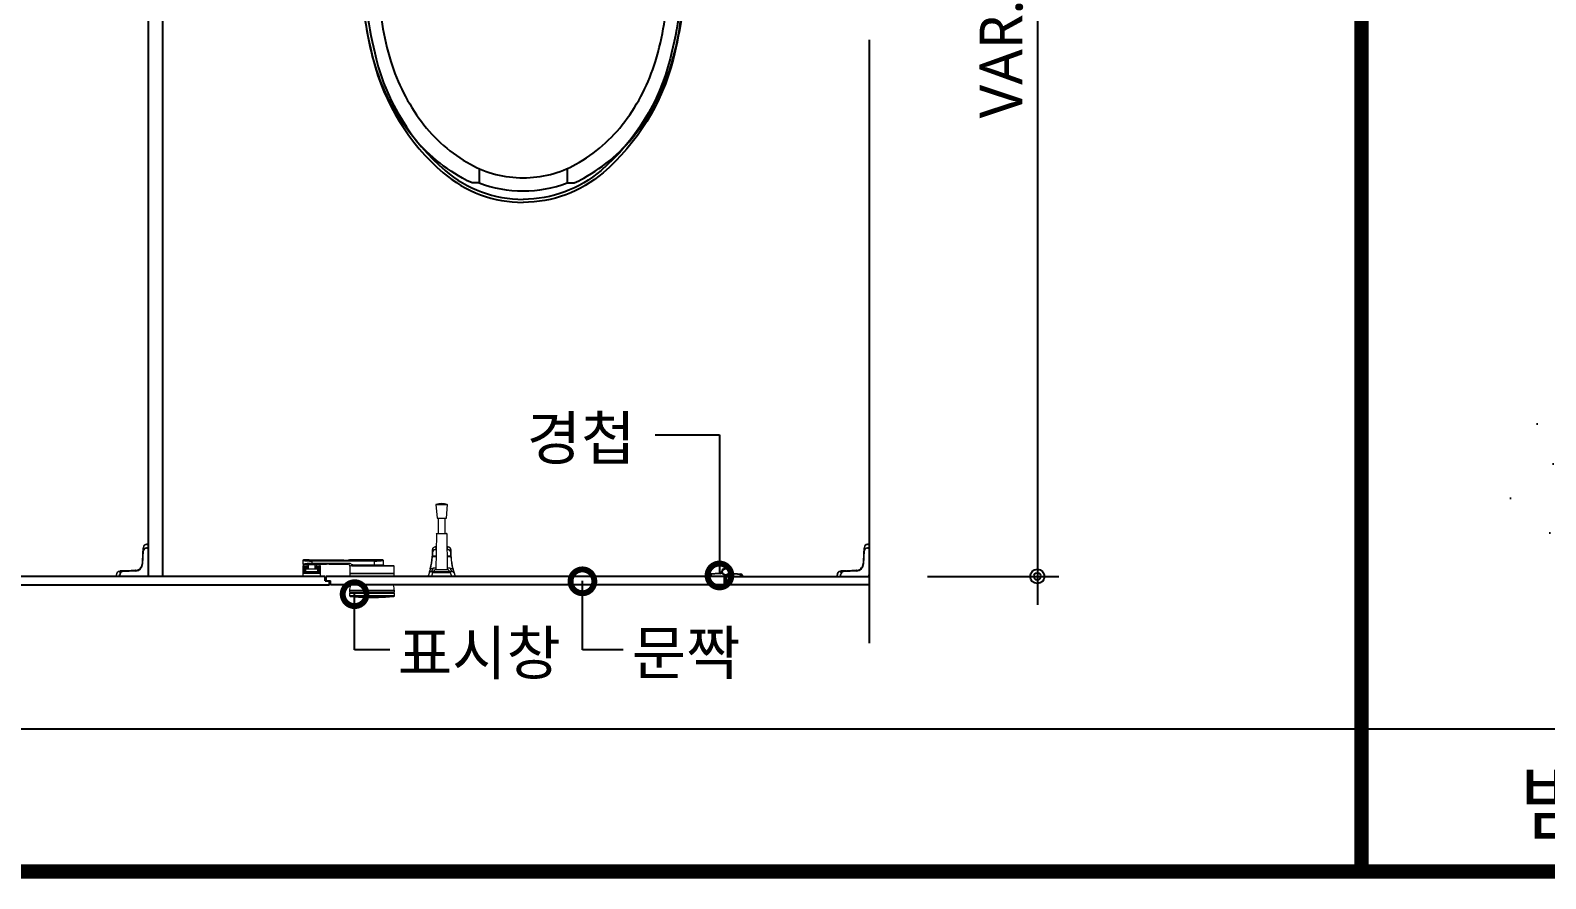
# Model space of a CAD drawing. Extents: x -256 to 8104, y -176 to 5714.
# Drawn here: x 3633 to 4694, y 2764 to 3359 of the extents above; entities that cross this region are included whole.
import ezdxf
from ezdxf.enums import TextEntityAlignment as Align

# ---------------------------------------------------------------- set-up
doc = ezdxf.new("R2010")
doc.units = 0
doc.header["$LTSCALE"] = 30
doc.layers.get('0').update_dxf_attribs({"linetype": 'CONTINUOUS'})
doc.layers.get('DEFPOINTS').update_dxf_attribs({"linetype": 'CONTINUOUS'})
for name, color, linetype in [('0_toilet', 6, 'CONTINUOUS'), ('DIM', 7, 'CONTINUOUS'), ('HAT', 8, 'CONTINUOUS'), ('TIT', 3, 'CONTINUOUS'), ('경첩', 4, 'CONTINUOUS'), ('문자', 3, 'CONTINUOUS'), ('부자재', 4, 'CONTINUOUS'), ('옷걸이', 4, 'CONTINUOUS'), ('잠금쇠(회전형)', 4, 'CONTINUOUS'), ('치수', 1, 'CONTINUOUS'), ('해치', 8, 'CONTINUOUS')]:
    doc.layers.add(name, color=color, linetype=linetype)
doc.styles.add('돋움', font='malgun.ttf')
doc.dimstyles.new('10', dxfattribs={"dimscale": 10, "dimtxt": 3, "dimasz": 1, "dimexe": 1.5, "dimexo": 2, "dimgap": 1, "dimtad": 1, "dimdec": 0, "dimlunit": 6, "dimtxsty": '돋움', "dimblk": 'DIMDOT', "dimcen": -1, "dimdle": 1.5, "dimclrt": 3, "dimazin": 3, "dimtfac": 1, "dimtdec": 0, "dimtix": 1, "dimtmove": 2, "dimatfit": 3, "dimldrblk": 'DIMDOT', "dimarcsym": 0})

# ---------------------------------------------------------------- blocks, each defined once
blk = doc.blocks.new('DIMDOT')
at = {"linetype": 'Continuous'}
blk.add_line((-2, 0), (2, 0), dxfattribs=at)
for radius in [0.5, 0.25]:
    blk.add_circle((0, 0), radius, dxfattribs=at)
blk = doc.blocks.new('*D534')
at = {"layer": 'DEFPOINTS', "color": 0}
for p in [(202562.7, 3876.8), (202562.7, 3151.8), (202659.6, 3151.8)]:
    blk.add_point(p, dxfattribs=at)
at = {"layer": 'DIM', "color": 0, "lineweight": -2, "ltscale": 10}
for p, q in [((202582.7, 3876.8), (202674.6, 3876.8)), ((202659.6, 3866.8), (202659.6, 3161.8)), ((202582.7, 3151.8), (202674.6, 3151.8))]:
    blk.add_line(p, q, dxfattribs=at)
at = {"layer": 'DIM', "color": 0, "lineweight": -2, "xscale": 10, "yscale": 10, "zscale": 10}
for p, rotation in [((202659.6, 3876.8), 90), ((202659.6, 3151.8), 270)]:
    blk.add_blockref('DIMDOT', p, dxfattribs=dict(at, rotation=rotation))
at = {"layer": 'DIM', "color": 3, "insert": (202634.4, 3514.3), "char_height": 30, "attachment_point": 5, "rotation": 90, "style": '돋움'}
blk.add_mtext('VAR.', dxfattribs=at)
blk = doc.blocks.new('_DOTSMALL')
at = {"color": 0, "linetype": 'ByBlock', "const_width": 0.5}
blk.add_lwpolyline([(-0.0625, 0, 1), (0.0625, 0, 1)], format="xyb", close=True, dxfattribs=at)
blk = doc.blocks.new('A$C63EC304E')
at = {"layer": '치수', "color": 1, "xscale": 2.5, "yscale": 2.5, "zscale": 2.5, "rotation": 234.3098741996962}
blk.add_blockref('_DOTSMALL', (0.312, 0.312), dxfattribs=at)
blk = doc.blocks.new('A$C2BC9653E')
at = {"layer": '치수', "xscale": 0.3333333333333333, "yscale": 0.3333333333333333, "zscale": 0.3333333333333333}
blk.add_blockref('A$C63EC304E', (0, 0), dxfattribs=at)
blk = doc.blocks.new('A$C7FC71301')
at = {"layer": '치수', "rotation": 180}
blk.add_blockref('A$C2BC9653E', (0.208, 0.208), dxfattribs=at)
blk = doc.blocks.new('A$C4A20372B')
at = {"layer": '치수'}
blk.add_blockref('A$C7FC71301', (0, 0), dxfattribs=at)
blk = doc.blocks.new('A$C566469F5')
at = {"layer": '치수'}
blk.add_blockref('A$C4A20372B', (0, 0), dxfattribs=at)
blk = doc.blocks.new('A$C7E317CD4')
at = {"layer": '해치', "xscale": 2, "yscale": 2, "zscale": 2}
blk.add_blockref('A$C566469F5', (0, 0), dxfattribs=at)
blk = doc.blocks.new('A$C601D7F27')
at = {"layer": '치수'}
blk.add_blockref('A$C7E317CD4', (0, 0), dxfattribs=at)
blk = doc.blocks.new('A$C38802C08')
at = {"layer": '치수'}
blk.add_blockref('A$C601D7F27', (0, 0), dxfattribs=at)
blk = doc.blocks.new('A$C10E41893')
at = {"layer": '부자재'}
for p, q in [((6.5, 0), (6.5, 196)), ((123.3, 196), (6.5, 196)), ((123.3, 192.5), (6.5, 192.5)), ((54.8, 0), (54.8, 177.5)), ((61.4, 0), (61.4, 177.5)), ((6.5, 0), (6.5, -196)), ((54.8, 0), (54.8, -177.5)), ((61.4, 0), (61.4, -177.5)), ((123.3, -192.5), (6.5, -192.5)), ((123.3, -196), (6.5, -196))]:
    blk.add_line(p, q, dxfattribs=at)
for points in [[(122.7, 196, -0.012538), (123.3, 196), (334.6, 190.3, -0.055395), (444.7, 175.1, -0.154276), (576.9, 93.3, -0.179504), (611.5, 0, -0.179504)], [(122.8, 192.5, -0.012538), (123.2, 192.5), (334.5, 186.8, -0.055395), (443.8, 171.7, -0.154276), (574.3, 91, -0.179504), (608, 0, -0.179504)], [(572, 51.4), (588.8, 51.4), (588.8, 59.6, 0.021185), (583.3, 70.7, 0.106084), (528.4, 133.7, 0.085733), (452.6, 172.4, 0.075373), (358.7, 186.6, 0.075373), (264.8, 172.4, 0.085733), (189, 133.7, 0.007337), (184.4, 130.1), (184.4, 122), (204.7, 122)], [(156.7, -72, 0.089162), (200.2, -118.7, 0.085733), (270.3, -154.5, 0.075373), (358.7, -167.9, 0.075373), (447.1, -154.5, 0.085733), (517.2, -118.7, 0.106084), (567, -61.6, 0.126931), (582.8, 0, 0.126931), (567, 61.6, 0.106084), (517.2, 118.7, 0.085733), (447.1, 154.5, 0.075373), (358.7, 167.9, 0.075373), (270.3, 154.5, 0.085733), (200.2, 118.7, 0.089162), (156.7, 72)], [(588.8, -51.4, 0.090214), (598.2, 0, 0.090214), (588.8, 51.4, 0.106084)], [(122.7, -196, 0.012538), (123.3, -196), (334.6, -190.3, 0.055395), (444.7, -175.1, 0.154276), (576.9, -93.3, 0.179504), (611.5, 0, 0.179504)], [(122.8, -192.5, 0.012538), (123.2, -192.5), (334.5, -186.8, 0.055395), (443.8, -171.7, 0.154276), (574.3, -91, 0.179504), (608, 0, 0.179504)], [(572, -51.4), (588.8, -51.4), (588.8, -59.6, -0.021185), (583.3, -70.7, -0.106084), (528.4, -133.7, -0.085733), (452.6, -172.4, -0.075373), (358.7, -186.6, -0.075373), (264.8, -172.4, -0.085733), (189, -133.7, -0.007337), (184.4, -130.1), (184.4, -122), (204.7, -122)]]:
    blk.add_lwpolyline(points, format="xyb", dxfattribs=at)
blk.add_lwpolyline([(138, -60.8), (119.3, -60.8), (119.3, -79.5), (156.7, -79.5), (156.7, -60.8), (138, -60.8), (147.3, -60.8), (147.3, 60.8), (138, 60.8), (156.7, 60.8), (156.7, 79.5), (119.3, 79.5), (119.3, 60.8), (138, 60.8), (138, -60.8), (119.3, -60.8)], dxfattribs=at)
for centre, start, end in [((39.8, 177.5), 0, 90), ((46.4, 177.5), 0, 90), ((39.8, -177.5), 270, 0), ((46.4, -177.5), 270, 0)]:
    blk.add_arc(centre, 15, start, end, dxfattribs=at)
blk = doc.blocks.new('AURA_20', base_point=(198321.5, 175.8))
at = {"layer": '해치'}
h = blk.add_hatch(dxfattribs=at)
h.set_pattern_fill('AR-CONC', color=256, style=0)
h.set_pattern_definition([(50, (201561.03, 1739.8), (182.185, -15.939), [19.05, -209.55]), (355, (201561.03, 1739.8), (-35.243, 191.057), [15.24, -167.64]), (100.451, (201576.2, 1738.48), (146.943, 175.117), [16.19, -178.09]), (46.184, (201561.03, 1790.6), (271.079, -42.042), [28.575, -314.325]), (96.636, (201583.62, 1787.1), (237.404, 247.426), [24.285, -267.135]), (351.184, (201561.03, 1790.6), (237.405, 247.425), [22.86, -251.46]), (21, (201586.43, 1777.9), (151.615, -102.2655), [19.05, -209.55]), (326, (201586.43, 1777.9), (61.802, 184.188), [15.24, -167.64]), (71.4514, (201599.06, 1769.38), (213.416, 81.923), [16.19, -178.09]), (37.5, (201561.027, 1739.805), (3.0886, 84.555), [0, -165.608, 0, -170.18, 0, -168.275]), (7.5, (201561.03, 1739.805), (66.8197, 100.1806), [0, -97.028, 0, -161.798, 0, -64.135]), (327.5, (201504.385, 1739.805), (135.5906, -5.7287), [0, -63.5, 0, -198.12, 0, -262.89]), (317.5, (201478.98, 1739.8), (148.129, 25.4265), [0, -82.55, 0, -131.572, 0, -186.69])])
h.paths.add_polyline_path([(204040.6, 3173.6), (204040.6, 3276.5), (202990.4, 3276.5), (202990.4, 3173.6)])
blk.add_line((202541.7, 3527.6), (202541.7, 3105.1))
at = {"color": 8}
for p, q in [((200805.6, 3045), (202768.2, 3045)), ((202768.2, 3045), (204153.5, 3045))]:
    blk.add_line(p, q, dxfattribs=at)
at = {"color": 8, "const_width": 10}
for points in [[(202886.6, 2945), (202886.6, 5714.2)], [(198368.9, 2945), (204153.5, 2945)]]:
    blk.add_lwpolyline(points, dxfattribs=at)
at = {"layer": '0_toilet'}
for p, q in [((202036.7, 3876.8), (202036.7, 3151.8)), ((202046.8, 3151.8), (202046.8, 3876.8)), ((202160.7, 3151.8), (201931.7, 3151.8)), ((201931.7, 3145.8), (202163.7, 3145.8)), ((202160.7, 3148.8), (202160.7, 3151.8)), ((202160.7, 3148.8), (202164.4, 3148.8)), ((202440.3, 3151.8), (202161.4, 3151.8)), ((202161.4, 3148.8), (202161.4, 3151.8)), ((202163.7, 3145.8), (202163.7, 3148.8)), ((202164.4, 3145.8), (202164.4, 3148.8)), ((202440.3, 3145.8), (202164.4, 3145.8)), ((202440.3, 3145.8), (202440.3, 3151.8)), ((202441.8, 3151.8), (202541.7, 3151.8)), ((202441.8, 3145.8), (202441.8, 3151.8)), ((202541.7, 3145.8), (202441.8, 3145.8))]:
    blk.add_line(p, q, dxfattribs=at)
at = {"layer": '경첩', "color": 4, "linetype": 'Continuous', "lineweight": 15}
for p, q in [((202032.7, 3166.3), (202032.5, 3163.4)), ((202033.1, 3169.6), (202032.6, 3160.6)), ((202032.9, 3171), (202032.7, 3168.3)), ((202032.7, 3168.3), (202033, 3168)), ((202032.7, 3167.6), (202033, 3167.4)), ((202032.7, 3167.3), (202032.9, 3167)), ((202032.7, 3167.3), (202032.7, 3166.6)), ((202032.7, 3166.6), (202032.9, 3166.4)), ((202032.7, 3166.3), (202032.9, 3166)), ((202032.9, 3171), (202033.1, 3170.7)), ((202032.9, 3160.6), (202033.3, 3169.6)), ((202033, 3171.6), (202033.1, 3171.4)), ((202033.2, 3172.1), (202033.1, 3169.6)), ((202033.4, 3170.6), (202033.4, 3172.1)), ((202035.4, 3171.8), (202035.4, 3171.9)), ((202035.4, 3171.9), (202036.7, 3171.9)), ((202035.4, 3171.8), (202035.4, 3171.6)), ((202036.7, 3171.8), (202035.4, 3171.8)), ((202035.4, 3171.6), (202036.7, 3171.6)), ((202035.5, 3174.1), (202035.5, 3174.3)), ((202036.7, 3174.3), (202035.5, 3174.3)), ((202035.5, 3174.1), (202036.7, 3174.1)), ((202036.7, 3174.1), (202036.7, 3174.3)), ((202036.7, 3171.9), (202036.7, 3174.1)), ((202036.7, 3171.6), (202036.7, 3171.8)), ((202036.7, 3171.6), (202036.7, 3153.3)), ((202537.7, 3166.3), (202537.6, 3163.4)), ((202538.1, 3169.6), (202537.7, 3160.6)), ((202537.7, 3167.3), (202538, 3167)), ((202537.7, 3167.3), (202537.7, 3166.6)), ((202537.7, 3166.6), (202538, 3166.4)), ((202537.7, 3166.3), (202537.9, 3166)), ((202537.9, 3171), (202537.8, 3168.3)), ((202537.8, 3168.3), (202538, 3168)), ((202537.8, 3167.6), (202538, 3167.4)), ((202537.9, 3171), (202538.2, 3170.7)), ((202537.9, 3160.6), (202538.4, 3169.6)), ((202538, 3171.6), (202538.2, 3171.4)), ((202538.2, 3172.1), (202538.1, 3169.6)), ((202538.4, 3170.6), (202538.5, 3172.1)), ((202540.5, 3171.8), (202540.5, 3171.9)), ((202540.5, 3171.9), (202541.7, 3171.9)), ((202540.5, 3171.8), (202540.5, 3171.6)), ((202541.7, 3171.8), (202540.5, 3171.8)), ((202540.5, 3171.6), (202541.7, 3171.6)), ((202540.6, 3174.1), (202540.6, 3174.3)), ((202541.7, 3174.3), (202540.6, 3174.3)), ((202540.6, 3174.1), (202541.7, 3174.1)), ((202541.7, 3174.1), (202541.7, 3174.3)), ((202541.7, 3171.9), (202541.7, 3174.1)), ((202541.7, 3171.6), (202541.7, 3171.8)), ((202541.7, 3171.6), (202541.7, 3153.3)), ((202018.9, 3155.4), (202016.4, 3155.3)), ((202016.4, 3155.1), (202017.9, 3155.1)), ((202016.9, 3155.5), (202017, 3155.6)), ((202016.9, 3155.5), (202017.1, 3155.3)), ((202020.2, 3155.7), (202017, 3155.6)), ((202027.9, 3155.8), (202018.9, 3155.4)), ((202018.9, 3155.2), (202027.9, 3155.6)), ((202020.2, 3155.7), (202020.4, 3155.5)), ((202020.9, 3155.8), (202021.1, 3155.5)), ((202021.2, 3155.8), (202021.4, 3155.5)), ((202024.6, 3155.9), (202021.9, 3155.8)), ((202021.9, 3155.8), (202022.1, 3155.6)), ((202024.6, 3155.9), (202024.8, 3155.7)), ((202025.3, 3156), (202025.5, 3155.7)), ((202025.6, 3156), (202025.8, 3155.8)), ((202027.6, 3156.1), (202026.3, 3156)), ((202026.3, 3156), (202026.5, 3155.8)), ((202027.6, 3156.1), (202027.9, 3155.8)), ((202027.9, 3156.1), (202027.6, 3156.1)), ((202028.9, 3156.3), (202029.1, 3156.1)), ((202029.4, 3156.4), (202029.6, 3156.2)), ((202029.6, 3156.5), (202029.8, 3156.3)), ((202030.1, 3156.8), (202030.3, 3156.6)), ((202030.3, 3156.9), (202030.5, 3156.7)), ((202031.4, 3158), (202031.6, 3157.8)), ((202031.6, 3158.2), (202031.7, 3158)), ((202031.8, 3158.6), (202032, 3158.4)), ((202031.9, 3158.8), (202032.1, 3158.6)), ((202032.1, 3159.2), (202032.3, 3159)), ((202032.3, 3160.1), (202032.6, 3159.9)), ((202032.5, 3159.5), (202032.3, 3159.8)), ((202032.3, 3159.8), (202032.5, 3159.6)), ((202032.5, 3162.7), (202032.4, 3161.8)), ((202032.4, 3161.8), (202032.7, 3161.6)), ((202032.4, 3161.8), (202032.4, 3161.7)), ((202032.4, 3161.7), (202032.7, 3161.5)), ((202032.4, 3161.7), (202032.4, 3161.4)), ((202032.4, 3161.4), (202032.7, 3161.1)), ((202032.4, 3161.4), (202032.4, 3161.3)), ((202032.4, 3161.3), (202032.7, 3161)), ((202032.4, 3161.3), (202032.4, 3160.6)), ((202032.4, 3160.4), (202032.6, 3160.1)), ((202032.5, 3163.4), (202032.8, 3163.2)), ((202032.5, 3163.4), (202032.8, 3163.1)), ((202032.5, 3163.4), (202032.5, 3163)), ((202032.5, 3163), (202032.7, 3162.7)), ((202032.5, 3162.7), (202032.7, 3162.5)), ((202524, 3155.4), (202521.5, 3155.3)), ((202521.5, 3155.1), (202522.9, 3155.1)), ((202521.9, 3155.5), (202522, 3155.6)), ((202521.9, 3155.5), (202522.1, 3155.3)), ((202525.2, 3155.7), (202522, 3155.6)), ((202532.9, 3155.8), (202524, 3155.4)), ((202524, 3155.2), (202532.9, 3155.6)), ((202525.2, 3155.7), (202525.5, 3155.5)), ((202525.9, 3155.8), (202526.2, 3155.5)), ((202526.3, 3155.8), (202526.5, 3155.5)), ((202529.6, 3155.9), (202526.9, 3155.8)), ((202526.9, 3155.8), (202527.2, 3155.6)), ((202529.6, 3155.9), (202529.9, 3155.7)), ((202530.3, 3156), (202530.5, 3155.7)), ((202530.6, 3156), (202530.9, 3155.8)), ((202532.7, 3156.1), (202531.3, 3156)), ((202531.3, 3156), (202531.6, 3155.8)), ((202532.7, 3156.1), (202532.9, 3155.8)), ((202532.9, 3156.1), (202532.7, 3156.1)), ((202533.9, 3156.3), (202534.1, 3156.1)), ((202534.5, 3156.4), (202534.6, 3156.2)), ((202534.7, 3156.5), (202534.9, 3156.3)), ((202535.2, 3156.8), (202535.3, 3156.6)), ((202535.4, 3156.9), (202535.6, 3156.7)), ((202536.5, 3158), (202536.6, 3157.8)), ((202536.6, 3158.2), (202536.8, 3158)), ((202536.9, 3158.6), (202537.1, 3158.4)), ((202537, 3158.8), (202537.2, 3158.6)), ((202537.2, 3159.2), (202537.4, 3159)), ((202537.5, 3159.5), (202537.3, 3159.8)), ((202537.3, 3159.8), (202537.5, 3159.6)), ((202537.5, 3161.3), (202537.4, 3160.6)), ((202537.4, 3160.4), (202537.6, 3160.1)), ((202537.4, 3160.1), (202537.6, 3159.9)), ((202537.6, 3163.4), (202537.5, 3163)), ((202537.5, 3163), (202537.8, 3162.7)), ((202537.5, 3162.7), (202537.8, 3162.5)), ((202537.5, 3162.7), (202537.5, 3161.8)), ((202537.5, 3161.8), (202537.7, 3161.6)), ((202537.5, 3161.8), (202537.5, 3161.7)), ((202537.5, 3161.7), (202537.7, 3161.5)), ((202537.5, 3161.7), (202537.5, 3161.4)), ((202537.5, 3161.4), (202537.7, 3161.1)), ((202537.5, 3161.4), (202537.5, 3161.3)), ((202537.5, 3161.3), (202537.7, 3161)), ((202537.6, 3163.4), (202537.8, 3163.2)), ((202537.6, 3163.4), (202537.8, 3163.1)), ((202014.4, 3153), (202014.2, 3153)), ((202014.2, 3153), (202014.2, 3151.8)), ((202014.2, 3151.8), (202014.4, 3151.8)), ((202014.4, 3151.8), (202014.4, 3153)), ((202014.4, 3151.8), (202016.6, 3151.8)), ((202016.6, 3151.8), (202016.6, 3153.1)), ((202016.6, 3153.1), (202016.7, 3153.1)), ((202016.7, 3153.1), (202016.9, 3153.1)), ((202016.7, 3153.1), (202016.7, 3151.8)), ((202016.7, 3151.8), (202016.9, 3151.8)), ((202016.9, 3151.8), (202016.9, 3153.1)), ((202035.2, 3151.8), (202016.9, 3151.8)), ((202519.5, 3153), (202519.2, 3153)), ((202519.2, 3153), (202519.2, 3151.8)), ((202519.2, 3151.8), (202519.5, 3151.8)), ((202519.5, 3151.8), (202519.5, 3153)), ((202519.5, 3151.8), (202521.6, 3151.8)), ((202521.6, 3151.8), (202521.6, 3153.1)), ((202521.6, 3153.1), (202521.7, 3153.1)), ((202521.7, 3153.1), (202522, 3153.1)), ((202521.7, 3153.1), (202521.7, 3151.8)), ((202521.7, 3151.8), (202522, 3151.8)), ((202522, 3151.8), (202522, 3153.1)), ((202540.2, 3151.8), (202522, 3151.8))]:
    blk.add_line(p, q, dxfattribs=at)
at = {"layer": '경첩', "color": 4, "linetype": 'Continuous', "lineweight": 15, "flags": 128}
for points in [[(202032.7, 3168.3), (202032.7, 3168.2), (202032.7, 3168), (202032.7, 3167.9), (202032.7, 3167.8), (202032.7, 3167.7), (202032.7, 3167.7), (202032.7, 3167.6), (202032.7, 3167.6)], [(202032.9, 3171.5), (202032.9, 3171.5), (202032.9, 3171.5), (202033, 3171.5), (202033, 3171.6), (202033, 3171.6), (202033, 3171.6), (202033, 3171.6), (202033, 3171.6)], [(202032.9, 3171.5), (202032.9, 3171.4), (202032.9, 3171.3), (202032.9, 3171.1), (202032.9, 3171)], [(202033.1, 3169.6), (202033.1, 3169.6), (202033.1, 3169.6), (202033.1, 3169.6), (202033.1, 3169.6), (202033.2, 3169.6), (202033.2, 3169.6), (202033.3, 3169.6), (202033.3, 3169.6)], [(202033.4, 3172.1), (202033.4, 3172.1), (202033.3, 3172.1), (202033.3, 3172.1), (202033.2, 3172.1), (202033.2, 3172.1), (202033.2, 3172.1), (202033.2, 3172.1), (202033.2, 3172.1)], [(202537.8, 3168.3), (202537.8, 3168.2), (202537.8, 3168), (202537.8, 3167.9), (202537.8, 3167.8), (202537.8, 3167.7), (202537.8, 3167.7), (202537.8, 3167.6), (202537.8, 3167.6)], [(202537.9, 3171.5), (202538, 3171.5), (202538, 3171.5), (202538, 3171.5), (202538, 3171.6), (202538, 3171.6), (202538, 3171.6), (202538, 3171.6), (202538, 3171.6)], [(202537.9, 3171.5), (202537.9, 3171.4), (202537.9, 3171.3), (202537.9, 3171.1), (202537.9, 3171)], [(202538.1, 3169.6), (202538.1, 3169.6), (202538.1, 3169.6), (202538.2, 3169.6), (202538.2, 3169.6), (202538.2, 3169.6), (202538.3, 3169.6), (202538.3, 3169.6), (202538.4, 3169.6)], [(202538.5, 3172.1), (202538.4, 3172.1), (202538.4, 3172.1), (202538.3, 3172.1), (202538.3, 3172.1), (202538.3, 3172.1), (202538.2, 3172.1), (202538.2, 3172.1), (202538.2, 3172.1)], [(202016.4, 3155.1), (202016.4, 3155.1), (202016.4, 3155.2), (202016.4, 3155.2), (202016.4, 3155.2), (202016.4, 3155.3), (202016.4, 3155.3), (202016.4, 3155.3), (202016.4, 3155.3)], [(202018.9, 3155.4), (202018.9, 3155.4), (202018.9, 3155.4), (202018.9, 3155.4), (202018.9, 3155.4), (202018.9, 3155.3), (202018.9, 3155.3), (202018.9, 3155.2), (202018.9, 3155.2)], [(202020.9, 3155.8), (202020.9, 3155.8), (202020.8, 3155.8), (202020.8, 3155.8), (202020.7, 3155.8), (202020.6, 3155.8), (202020.5, 3155.7), (202020.3, 3155.7), (202020.2, 3155.7)], [(202021.9, 3155.8), (202021.8, 3155.8), (202021.7, 3155.8), (202021.5, 3155.8), (202021.5, 3155.8), (202021.4, 3155.8), (202021.3, 3155.8), (202021.2, 3155.8), (202021.2, 3155.8), (202021.2, 3155.8)], [(202025.3, 3156), (202025.2, 3156), (202025.2, 3156), (202025.1, 3156), (202025.1, 3156), (202025, 3156), (202024.8, 3156), (202024.7, 3155.9), (202024.6, 3155.9)], [(202026.3, 3156), (202026.1, 3156), (202026, 3156), (202025.9, 3156), (202025.8, 3156), (202025.7, 3156), (202025.6, 3156), (202025.6, 3156), (202025.6, 3156)], [(202027.9, 3155.8), (202027.9, 3155.8), (202027.9, 3155.8), (202027.9, 3155.8), (202027.9, 3155.8), (202027.9, 3155.7), (202027.9, 3155.7), (202027.9, 3155.6), (202027.9, 3155.6)], [(202032.4, 3160.4), (202032.3, 3160.2), (202032.3, 3160.1)], [(202032.3, 3159.8), (202032.3, 3159.8), (202032.3, 3159.8)], [(202032.5, 3163.4), (202032.5, 3163.4), (202032.5, 3163.4)], [(202032.5, 3163), (202032.5, 3162.9), (202032.5, 3162.8), (202032.5, 3162.7)], [(202032.6, 3160.6), (202032.6, 3160.6), (202032.7, 3160.6), (202032.7, 3160.6), (202032.7, 3160.6), (202032.7, 3160.6), (202032.8, 3160.6), (202032.8, 3160.6), (202032.9, 3160.6)], [(202521.5, 3155.1), (202521.5, 3155.1), (202521.5, 3155.2), (202521.5, 3155.2), (202521.5, 3155.2), (202521.5, 3155.3), (202521.5, 3155.3), (202521.5, 3155.3), (202521.5, 3155.3)], [(202524, 3155.4), (202524, 3155.4), (202524, 3155.4), (202524, 3155.4), (202524, 3155.4), (202524, 3155.3), (202524, 3155.3), (202524, 3155.2), (202524, 3155.2)], [(202525.9, 3155.8), (202525.9, 3155.8), (202525.9, 3155.8), (202525.8, 3155.8), (202525.7, 3155.8), (202525.6, 3155.8), (202525.5, 3155.7), (202525.4, 3155.7), (202525.2, 3155.7)], [(202526.9, 3155.8), (202526.8, 3155.8), (202526.7, 3155.8), (202526.6, 3155.8), (202526.5, 3155.8), (202526.4, 3155.8), (202526.3, 3155.8), (202526.3, 3155.8), (202526.3, 3155.8), (202526.3, 3155.8)], [(202530.3, 3156), (202530.3, 3156), (202530.3, 3156), (202530.2, 3156), (202530.1, 3156), (202530, 3156), (202529.9, 3156), (202529.8, 3155.9), (202529.6, 3155.9)], [(202531.3, 3156), (202531.2, 3156), (202531.1, 3156), (202530.9, 3156), (202530.8, 3156), (202530.8, 3156), (202530.7, 3156), (202530.7, 3156), (202530.6, 3156)], [(202532.9, 3155.8), (202532.9, 3155.8), (202532.9, 3155.8), (202532.9, 3155.8), (202532.9, 3155.8), (202532.9, 3155.7), (202532.9, 3155.7), (202532.9, 3155.6), (202532.9, 3155.6)], [(202537.3, 3159.8), (202537.3, 3159.8), (202537.3, 3159.8)], [(202537.4, 3160.4), (202537.4, 3160.2), (202537.4, 3160.1)], [(202537.5, 3163), (202537.5, 3162.9), (202537.5, 3162.8), (202537.5, 3162.7)], [(202537.6, 3163.4), (202537.6, 3163.4), (202537.6, 3163.4)], [(202537.7, 3160.6), (202537.7, 3160.6), (202537.7, 3160.6), (202537.7, 3160.6), (202537.8, 3160.6), (202537.8, 3160.6), (202537.8, 3160.6), (202537.9, 3160.6), (202537.9, 3160.6)]]:
    blk.add_lwpolyline(points, dxfattribs=at)
at = {"layer": '경첩', "color": 4, "linetype": 'Continuous', "lineweight": 15}
for centre, radius, start, end in [((202035.4, 3169.5), 2.35, 90, 177.3017), ((202035.5, 3172), 2.35, 90, 177.3017), ((202035.4, 3169.5), 2.1, 90, 177.3017), ((202035.5, 3172), 2.1, 90, 177.3017), ((202540.5, 3169.5), 2.35, 90, 177.3017), ((202540.6, 3172), 2.35, 90, 177.3017), ((202540.5, 3169.5), 2.1, 90, 177.3017), ((202540.6, 3172), 2.1, 90, 177.3017), ((202016.5, 3153), 2.35, 92.6983, 180), ((202016.5, 3153), 2.1, 92.6983, 180), ((202019, 3153.1), 2.35, 92.6983, 180), ((202019, 3153.1), 2.1, 92.6983, 180), ((202027.6, 3160.8), 5.25, 272.6983, 357.3017), ((202027.6, 3160.8), 5, 272.6983, 357.3017), ((202027.6, 3160.8), 4.75, 272.6983, 285), ((202027.6, 3160.8), 4.75, 284.9998, 291.7506), ((202027.6, 3160.8), 4.75, 294.9948, 301.2998), ((202027.6, 3160.8), 4.75, 301.2991, 304.3858), ((202027.6, 3160.8), 4.75, 304.3849, 322.5608), ((202027.6, 3160.8), 4.75, 322.5612, 325.6145), ((202027.6, 3160.8), 4.75, 325.6151, 331.8264), ((202027.6, 3160.8), 4.75, 335.0052, 340.234), ((202027.6, 3160.8), 4.75, 340.234, 346.7569), ((202027.6, 3160.8), 4.75, 346.8377, 351.3944), ((202027.6, 3160.8), 4.75, 354.0912, 357.3017), ((202521.6, 3153), 2.35, 92.6983, 180), ((202521.6, 3153), 2.1, 92.6983, 180), ((202524.1, 3153.1), 2.35, 92.6983, 180), ((202524.1, 3153.1), 2.1, 92.6983, 180), ((202532.7, 3160.8), 5.25, 272.6983, 357.3017), ((202532.7, 3160.8), 5, 272.6983, 357.3017), ((202532.7, 3160.8), 4.75, 272.6983, 285), ((202532.7, 3160.8), 4.75, 284.9998, 291.7506), ((202532.7, 3160.8), 4.75, 294.9948, 301.2998), ((202532.7, 3160.8), 4.75, 301.2991, 304.3858), ((202532.7, 3160.8), 4.75, 304.3849, 322.5608), ((202532.7, 3160.8), 4.75, 322.5612, 325.6145), ((202532.7, 3160.8), 4.75, 325.6151, 331.8264), ((202532.7, 3160.8), 4.75, 335.0052, 340.234), ((202532.7, 3160.8), 4.75, 340.234, 346.7569), ((202532.7, 3160.8), 4.75, 346.8377, 351.3944), ((202532.7, 3160.8), 4.75, 354.0912, 357.3017), ((202035.2, 3153.3), 1.5, 270, 0), ((202540.2, 3153.3), 1.5, 270, 0)]:
    blk.add_arc(centre, radius, start, end, dxfattribs=at)
at = {"layer": '부자재'}
for p, q in [((202437.4, 3153.9), (202430.2, 3153.4)), ((202444.1, 3154), (202452.2, 3153.4)), ((202429.6, 3152.7), (202429.6, 3151.8)), ((202440.3, 3151.8), (202429.6, 3151.8)), ((202430.9, 3152.9), (202430.9, 3151.8)), ((202441.1, 3152.4), (202441.1, 3151.6)), ((202441.3, 3151.6), (202441.1, 3151.6)), ((202441.3, 3152.4), (202441.3, 3151.6)), ((202441.8, 3151.9), (202441.8, 3151.8)), ((202441.8, 3151.8), (202452.8, 3151.8)), ((202451.5, 3152.9), (202451.5, 3151.8)), ((202452.8, 3152.7), (202452.8, 3151.8))]:
    blk.add_line(p, q, dxfattribs=at)
at = {"layer": '부자재', "color": 1}
blk.add_circle((202441.2, 3155), 2.34, dxfattribs=at)
at = {"layer": '부자재'}
for centre, radius, start, end in [((202430.3, 3152.7), 0.7, 101.7765, 181.6712), ((202431.7, 3152.7), 0.884, 113.4077, 164.5497), ((202437.3, 3155.2), 1.29, 272.9231, 352.4724), ((202441.2, 3155), 2.62, 270, 180), ((202441.3, 3154.7), 2.86, 280.084, 345.9792), ((202445.1, 3155.2), 1.29, 187.5276, 267.0769), ((202450.7, 3152.7), 0.884, 15.4503, 67.3004), ((202452.1, 3152.7), 0.7, 358.3288, 78.2235), ((202441.6, 3150.8), 1.65, 102.5267, 141.5475), ((202440.9, 3150.8), 1.65, 43.1003, 77.4733)]:
    blk.add_arc(centre, radius, start, end, dxfattribs=at)
at = {"layer": '옷걸이', "lineweight": 15}
for p, q in [((202238.2, 3202.2), (202239, 3192.7)), ((202238.2, 3202.2), (202246.2, 3202.2)), ((202245.5, 3192.7), (202246.2, 3202.2)), ((202239, 3192.7), (202245.5, 3192.7)), ((202239.7, 3192.7), (202239.7, 3181.8)), ((202244.7, 3181.8), (202244.7, 3192.7)), ((202238.5, 3181.6), (202238.2, 3156.3)), ((202246, 3181.6), (202238.5, 3181.6)), ((202238.7, 3181.8), (202242.2, 3181.8)), ((202242.2, 3181.8), (202245.7, 3181.8)), ((202246.2, 3156.3), (202246, 3181.6)), ((202235.9, 3166.1), (202238.3, 3166.1)), ((202238.3, 3165.4), (202235.9, 3165.4)), ((202238.4, 3172.5), (202238.3, 3172.5)), ((202238.3, 3172.5), (202238.3, 3172.4)), ((202238.4, 3172.4), (202238.3, 3172.4)), ((202238.3, 3170.8), (202238.3, 3170.5)), ((202238.3, 3170.8), (202238.4, 3170.8)), ((202238.4, 3170.5), (202238.3, 3170.5)), ((202246.1, 3172.5), (202246, 3172.5)), ((202246.1, 3172.4), (202246, 3172.4)), ((202246.1, 3172.5), (202246.1, 3172.4)), ((202246.1, 3170.8), (202246.1, 3170.5)), ((202246.1, 3170.8), (202246.1, 3170.8)), ((202246.1, 3170.5), (202246.1, 3170.5)), ((202246.1, 3166.1), (202248.5, 3166.1)), ((202248.6, 3165.4), (202246.1, 3165.4)), ((202232.7, 3151.8), (202233.6, 3154.4)), ((202233.6, 3154.4), (202233.6, 3154.4)), ((202233.6, 3154.4), (202233.6, 3154.4)), ((202234.5, 3155.2), (202234.4, 3155.2)), ((202236, 3157.2), (202234.5, 3157.2)), ((202236, 3157.2), (202234.5, 3157.2)), ((202234.5, 3155.1), (202234.5, 3155.1)), ((202249.9, 3155.1), (202234.5, 3155.1)), ((202235.9, 3154.4), (202235.1, 3151.8)), ((202235.9, 3156.7), (202236, 3157.2)), ((202235.9, 3154.4), (202235.9, 3155.1)), ((202235.9, 3155.1), (202248.5, 3155.1)), ((202248.5, 3154.4), (202235.9, 3154.4)), ((202247, 3156.3), (202237.4, 3156.3)), ((202249.9, 3157.2), (202248.5, 3157.2)), ((202248.5, 3157.2), (202248.5, 3156.7)), ((202249.9, 3157.2), (202248.5, 3157.2)), ((202248.5, 3154.4), (202248.5, 3155.1)), ((202249.3, 3151.8), (202248.5, 3154.4)), ((202250, 3155.1), (202249.9, 3155.2)), ((202250, 3155.2), (202249.9, 3155.2)), ((202249.9, 3155.1), (202249.9, 3155.1)), ((202250.9, 3154.4), (202251.7, 3151.8)), ((202250.9, 3154.4), (202250.9, 3154.4)), ((202250.9, 3154.4), (202250.9, 3154.4)), ((202235.1, 3151.8), (202232.7, 3151.8)), ((202249.3, 3151.8), (202235.1, 3151.8)), ((202251.7, 3151.8), (202249.3, 3151.8))]:
    blk.add_line(p, q, dxfattribs=at)
at = {"layer": '옷걸이', "lineweight": 15, "flags": 128}
for points in [[(202235.6, 3165.4), (202235.6, 3165.4), (202235.6, 3165.4), (202235.7, 3165.4), (202235.7, 3165.4), (202235.7, 3165.4), (202235.8, 3165.4), (202235.8, 3165.4), (202235.9, 3165.4)], [(202238.3, 3172.4), (202238.2, 3172.5), (202237.9, 3172.4), (202237.6, 3172.4), (202237.3, 3172.3), (202237, 3172.2), (202236.7, 3172.1), (202236.4, 3171.9), (202236.2, 3171.7), (202236, 3171.5), (202235.9, 3171.3), (202235.8, 3171.1), (202235.8, 3170.8), (202235.8, 3170.8)], [(202238.3, 3172.4), (202237.9, 3172.3), (202237.5, 3172.3), (202237.1, 3172.2), (202236.7, 3172), (202236.4, 3171.8), (202236.2, 3171.6), (202236, 3171.4), (202235.8, 3171.1), (202235.8, 3170.8), (202235.8, 3170.7)], [(202235.8, 3169.2), (202235.8, 3169.5), (202235.9, 3169.8), (202236.1, 3170), (202236.4, 3170.2), (202236.6, 3170.4), (202237, 3170.6), (202237.4, 3170.7), (202237.8, 3170.8), (202238.3, 3170.8)], [(202238.3, 3170.5), (202237.8, 3170.4), (202237.4, 3170.4), (202237.1, 3170.3), (202236.8, 3170.1), (202236.5, 3169.9), (202236.3, 3169.7), (202236.2, 3169.5), (202236.1, 3169.3), (202236, 3169)], [(202248.6, 3170.7), (202248.6, 3170.7), (202248.6, 3171), (202248.6, 3171.2), (202248.5, 3171.4), (202248.3, 3171.6), (202248.1, 3171.8), (202247.9, 3172), (202247.6, 3172.1), (202247.4, 3172.2), (202247.1, 3172.3), (202246.7, 3172.4), (202246.4, 3172.4), (202246.1, 3172.4)], [(202248.6, 3170.7), (202248.6, 3171), (202248.5, 3171.3), (202248.3, 3171.5), (202248.1, 3171.7), (202247.8, 3171.9), (202247.5, 3172.1), (202247.1, 3172.2), (202246.7, 3172.3), (202246.2, 3172.4), (202246.1, 3172.4)], [(202246.1, 3170.8), (202246.6, 3170.8), (202247, 3170.7), (202247.3, 3170.6), (202247.7, 3170.5), (202248, 3170.3), (202248.3, 3170.1), (202248.4, 3169.8), (202248.6, 3169.6), (202248.6, 3169.2)], [(202248.4, 3169), (202248.3, 3169.3), (202248.2, 3169.6), (202248, 3169.8), (202247.8, 3170), (202247.5, 3170.2), (202247.2, 3170.3), (202246.9, 3170.4), (202246.5, 3170.5), (202246.1, 3170.5)], [(202248.8, 3165.4), (202248.8, 3165.4), (202248.8, 3165.4), (202248.8, 3165.4), (202248.7, 3165.4), (202248.7, 3165.4), (202248.6, 3165.4), (202248.6, 3165.4), (202248.6, 3165.4)], [(202234.3, 3157), (202234.3, 3157), (202234.3, 3157)], [(202234.5, 3155.2), (202234.4, 3155.2), (202234.4, 3155.1)], [(202234.5, 3157.2), (202234.5, 3157.2), (202234.5, 3157.2)], [(202234.5, 3155.2), (202234.5, 3155.1), (202234.5, 3155.1)], [(202234.5, 3155.2), (202234.5, 3155.2), (202234.5, 3155.2)], [(202236.7, 3155.1), (202236.3, 3155.1), (202236.1, 3155.2), (202236, 3155.2), (202236.1, 3155.2), (202236.4, 3155.3), (202236.5, 3155.3)], [(202238.3, 3157.6), (202237.7, 3157.6), (202236.4, 3157.5)], [(202248, 3157.5), (202246.5, 3157.6), (202246.2, 3157.6)], [(202248, 3155.3), (202248.2, 3155.2), (202248.4, 3155.2), (202248.4, 3155.2), (202248.3, 3155.1), (202247.9, 3155.1), (202247.5, 3155.1)], [(202249.9, 3155.1), (202249.9, 3155.1), (202249.9, 3155.2)], [(202249.9, 3155.2), (202249.9, 3155.2), (202249.9, 3155.2)]]:
    blk.add_lwpolyline(points, dxfattribs=at)
at = {"layer": '옷걸이', "lineweight": 15}
for centre, radius, start, end in [((202242.2, 3191.9), 11, 68.7607, 111.2393), ((202238.7, 3181.6), 0.25, 90, 179.5), ((202245.7, 3181.6), 0.25, 0.5, 90), ((202183, 3169.6), 52.8, 346.2317, 355.4136), ((202183, 3169.6), 53, 346.5097, 355.4136), ((202183, 3169.6), 52.8, 355.4136, 356.451), ((202183, 3169.6), 52.8, 356.4511, 359.6096), ((202235.9, 3166.3), 0.23, 185.4574, 275.1888), ((202183, 3169.6), 52.8, 359.6096, 1.2369), ((202236, 3169.3), 0.227, 188.2087, 276.392), ((202183, 3169.4), 53, 356.4511, 359.6096), ((202202, 3168.8), 34.1, 354.2736, 355.5668), ((202183, 3171.2), 55.3, 359.6189, 1.2073), ((202301.4, 3171.2), 55.3, 178.7927, 180.3811), ((202248.4, 3169.3), 0.227, 263.608, 351.7913), ((202301.4, 3169.4), 53, 180.3904, 183.5489), ((202248.5, 3166.3), 0.23, 264.8112, 354.5426), ((202282.5, 3168.8), 34.1, 184.4333, 185.7264), ((202301.4, 3169.6), 52.8, 178.7631, 180.3904), ((202301.4, 3169.6), 52.8, 180.3904, 183.5489), ((202301.4, 3169.6), 53, 184.5864, 193.4903), ((202301.4, 3169.6), 52.8, 183.5489, 184.5865), ((202301.4, 3169.6), 52.8, 184.5864, 193.7683), ((202184.3, 3169.2), 51.5, 343.2376, 346.2577), ((202234.7, 3154), 1.17, 101.397, 160.6752), ((202234.5, 3154.1), 1, 89.9937, 161.8081), ((202184.7, 3169.4), 51.3, 343.5226, 346.2377), ((202234.5, 3157), 0.25, 90.2728, 166.2395), ((202234.5, 3157), 0.247, 89.2585, 165.9158), ((202234, 3157.4), 2.24, 284.8265, 3.5932), ((202234.1, 3157), 1.81, 282.0607, 352.5143), ((202236.3, 3157.2), 0.376, 79.9393, 150.5456), ((202236.2, 3157.2), 0.248, 89.5881, 179.723), ((202236.4, 3157.2), 0.307, 84.7786, 118.9817), ((202236, 3156.6), 1.43, 284.1057, 346.9245), ((202242.3, 3556.2), 401.1, 269.1968, 270.7316), ((202248.4, 3156.6), 1.44, 193.1186, 255.9655), ((202248.1, 3157.3), 0.271, 58.6344, 97.6053), ((202248.1, 3157.1), 0.4, 32.0092, 97.8083), ((202250.5, 3157.4), 2.24, 176.3909, 255.1894), ((202248.2, 3157.2), 0.248, 0.277, 90.4119), ((202250.3, 3156.9), 1.8, 186.7864, 258.2605), ((202249.9, 3157), 0.25, 13.7617, 89.4531), ((202249.9, 3157), 0.247, 14.0842, 90.7415), ((202299.6, 3169.4), 51.2, 193.7584, 196.469), ((202249.9, 3154.1), 1, 18.1919, 90.0063), ((202249.8, 3154), 1.16, 19.2937, 79.3942), ((202300.4, 3169.3), 51.7, 193.7493, 196.7564)]:
    blk.add_arc(centre, radius, start, end, dxfattribs=at)
at = {"layer": '잠금쇠(회전형)', "linetype": 'Continuous', "lineweight": 15}
for p, q in [((202144.9, 3162.9), (202144.9, 3160.4)), ((202144.9, 3160.4), (202148.2, 3160.4)), ((202144.9, 3158.8), (202144.9, 3151.8)), ((202145.3, 3158.8), (202144.9, 3158.8)), ((202145.3, 3153.8), (202145.3, 3158.8)), ((202145.3, 3158.8), (202145.8, 3158.8)), ((202157, 3153.8), (202145.3, 3153.8)), ((202147.3, 3163.4), (202145.4, 3163.4)), ((202145.4, 3159.3), (202145.8, 3159.3)), ((202145.8, 3158.8), (202145.8, 3159.3)), ((202145.8, 3159.3), (202147.7, 3159.3)), ((202145.8, 3158.8), (202145.8, 3154.3)), ((202147.7, 3158.8), (202145.8, 3158.8)), ((202145.8, 3154.3), (202145.9, 3154.3)), ((202145.9, 3158.3), (202147.7, 3158.3)), ((202145.9, 3154.3), (202145.9, 3158.3)), ((202146.4, 3157.8), (202145.9, 3158.3)), ((202145.9, 3154.3), (202146, 3154.3)), ((202146, 3154.3), (202156.4, 3154.3)), ((202146.4, 3157.8), (202146.4, 3154.3)), ((202147.7, 3157.8), (202146.4, 3157.8)), ((202146.9, 3156.8), (202146.9, 3155.3)), ((202154.1, 3156.8), (202146.9, 3156.8)), ((202146.9, 3155.3), (202154.1, 3155.3)), ((202147.2, 3157.1), (202153.9, 3157.1)), ((202153.9, 3155.1), (202147.2, 3155.1)), ((202147.7, 3158.8), (202147.7, 3159.3)), ((202147.7, 3159.3), (202148.7, 3159.3)), ((202147.7, 3158.3), (202147.7, 3158.8)), ((202148.2, 3158.8), (202147.7, 3158.8)), ((202147.7, 3158.3), (202147.7, 3157.8)), ((202147.7, 3158.3), (202148.2, 3158.3)), ((202148.7, 3157.8), (202147.7, 3157.8)), ((202148.2, 3160.4), (202148.2, 3160.4)), ((202148.2, 3158.8), (202148.2, 3158.3)), ((202148.7, 3158.8), (202148.2, 3158.8)), ((202148.2, 3158.3), (202148.7, 3158.3)), ((202148.7, 3159.9), (202148.7, 3157.1)), ((202173.7, 3163.2), (202151.2, 3163.2)), ((202173.7, 3163.2), (202151.2, 3163.2)), ((202151.2, 3163.2), (202151.2, 3163.2)), ((202151.2, 3163), (202195.2, 3163)), ((202151.2, 3162.5), (202151.2, 3163)), ((202151.2, 3162.5), (202151.2, 3160.9)), ((202195.2, 3162.5), (202151.2, 3162.5)), ((202177.6, 3160.9), (202151.2, 3160.9)), ((202153.7, 3157.1), (202153.7, 3159.9)), ((202153.7, 3159.3), (202154.7, 3159.3)), ((202154.2, 3158.8), (202153.7, 3158.8)), ((202153.7, 3158.3), (202154.2, 3158.3)), ((202154.7, 3157.8), (202153.7, 3157.8)), ((202153.9, 3157.1), (202155.2, 3157.1)), ((202155.2, 3155.1), (202153.9, 3155.1)), ((202155.4, 3156.8), (202154.1, 3156.8)), ((202154.1, 3155.3), (202155.4, 3155.3)), ((202154.2, 3160.4), (202161.5, 3160.4)), ((202154.7, 3158.8), (202154.2, 3158.8)), ((202154.2, 3158.3), (202154.2, 3158.8)), ((202154.2, 3158.3), (202154.7, 3158.3)), ((202154.7, 3159.3), (202154.7, 3158.8)), ((202154.7, 3159.3), (202156.6, 3159.3)), ((202156.6, 3158.8), (202154.7, 3158.8)), ((202154.7, 3158.8), (202154.7, 3158.3)), ((202154.7, 3158.3), (202156.4, 3158.3)), ((202154.7, 3158.3), (202154.7, 3157.8)), ((202155.9, 3157.8), (202154.7, 3157.8)), ((202155.4, 3155.3), (202155.4, 3156.8)), ((202156.4, 3158.3), (202155.9, 3157.8)), ((202155.9, 3154.3), (202155.9, 3157.8)), ((202156.4, 3158.3), (202156.4, 3154.3)), ((202156.4, 3154.3), (202156.4, 3154.3)), ((202156.4, 3154.3), (202156.6, 3154.3)), ((202156.6, 3159.3), (202156.6, 3158.8)), ((202156.6, 3159.3), (202156.9, 3159.3)), ((202156.6, 3154.3), (202156.6, 3158.8)), ((202156.6, 3158.8), (202157, 3158.8)), ((202157, 3158.8), (202157, 3153.8)), ((202157.4, 3158.8), (202157, 3158.8)), ((202157.4, 3151.8), (202157.4, 3158.8)), ((202163.4, 3160.4), (202176.4, 3160.4)), ((202173.7, 3163.2), (202173.7, 3163.2)), ((202176.4, 3160.4), (202176.4, 3160.4)), ((202200.9, 3163.4), (202177.6, 3163.4)), ((202177.9, 3158.8), (202177.9, 3153.9)), ((202208.9, 3153.9), (202177.9, 3153.9)), ((202177.9, 3153.8), (202177.9, 3152.1)), ((202177.9, 3153.8), (202208.9, 3153.8)), ((202179.3, 3159.4), (202179.2, 3159.6)), ((202208.9, 3158.9), (202179.4, 3158.9)), ((202180, 3159.4), (202180, 3159.9)), ((202180, 3159.9), (202195.2, 3159.9)), ((202180, 3159.4), (202208.4, 3159.4)), ((202185.7, 3153.9), (202185.7, 3153.8)), ((202195.2, 3163), (202195.2, 3162.5)), ((202195.2, 3159.9), (202195.2, 3162.5)), ((202195.2, 3159.4), (202195.2, 3159.9)), ((202195.2, 3159.9), (202201.4, 3159.9)), ((202201.2, 3153.8), (202201.2, 3153.9)), ((202201.4, 3159.9), (202201.4, 3162.9)), ((202205.8, 3153.8), (202205.8, 3153.9)), ((202207.9, 3153.8), (202207.9, 3153.9)), ((202207.9, 3153.8), (202207.9, 3153.9)), ((202208.9, 3153.9), (202208.9, 3158.9)), ((202208.9, 3152.1), (202208.9, 3153.8)), ((202144.9, 3151.8), (202157.4, 3151.8)), ((202177.9, 3152.1), (202208.9, 3152.1)), ((202208.7, 3151.8), (202178.2, 3151.8)), ((202208.5, 3145.7), (202178.4, 3145.7)), ((202178.5, 3145.8), (202193.4, 3145.8)), ((202193.4, 3145.8), (202208.3, 3145.8)), ((202177.7, 3141.8), (202177.7, 3140.8)), ((202209.2, 3141.8), (202177.7, 3141.8)), ((202209.2, 3140.8), (202177.7, 3140.8)), ((202177.7, 3139.8), (202177.7, 3138.3)), ((202209.2, 3139.8), (202177.7, 3139.8)), ((202177.7, 3138.3), (202193.4, 3138.3)), ((202193.4, 3137.8), (202178.1, 3137.8)), ((202208.7, 3140.3), (202178.2, 3140.3)), ((202208.7, 3140.3), (202178.2, 3140.3)), ((202181.3, 3137.5), (202205.6, 3137.5)), ((202181.3, 3137.5), (202193.4, 3137.5)), ((202205.3, 3137.5), (202181.6, 3137.5)), ((202187.8, 3137.3), (202187.9, 3137.3)), ((202187.9, 3137.3), (202199, 3137.3)), ((202190.7, 3137.2), (202190.7, 3137.3)), ((202191.3, 3137.1), (202195.6, 3137.1)), ((202191.3, 3137.1), (202195.6, 3137.1)), ((202191.6, 3137.3), (202191.6, 3137.2)), ((202191.6, 3137.2), (202195.2, 3137.2)), ((202195.2, 3137.1), (202191.7, 3137.1)), ((202193.4, 3138.3), (202209.2, 3138.3)), ((202208.7, 3137.8), (202193.4, 3137.8)), ((202193.4, 3137.5), (202205.6, 3137.5)), ((202195.2, 3137.2), (202195.2, 3137.3)), ((202196.1, 3137.3), (202196.1, 3137.2)), ((202199, 3137.3), (202199.2, 3137.3)), ((202209.2, 3140.8), (202209.2, 3141.8)), ((202209.2, 3138.3), (202209.2, 3139.8))]:
    blk.add_line(p, q, dxfattribs=at)
at = {"layer": '잠금쇠(회전형)', "linetype": 'Continuous', "lineweight": 15, "flags": 128}
for points in [[(202151.2, 3163.2), (202150.5, 3163.2), (202149.9, 3163.2), (202149.3, 3163.3), (202148.7, 3163.3), (202148.3, 3163.3), (202147.9, 3163.4), (202147.6, 3163.4), (202147.4, 3163.4), (202147.3, 3163.4), (202147.3, 3163.4)], [(202187.8, 3137.3), (202187.6, 3137.3), (202187.5, 3137.3), (202187.5, 3137.3), (202187.6, 3137.3), (202187.8, 3137.3)], [(202191.7, 3137.1), (202191.7, 3137.1), (202191.7, 3137.1), (202191.7, 3137.1), (202191.6, 3137.1), (202191.6, 3137.1), (202191.6, 3137.2), (202191.6, 3137.2), (202191.6, 3137.2)], [(202195.2, 3137.1), (202195.2, 3137.1), (202195.2, 3137.1), (202195.2, 3137.1), (202195.2, 3137.1), (202195.2, 3137.1), (202195.2, 3137.2), (202195.2, 3137.2), (202195.2, 3137.2)], [(202199.2, 3137.3), (202199.2, 3137.3), (202199.4, 3137.3), (202199.4, 3137.3), (202199.3, 3137.3), (202199.1, 3137.3)]]:
    blk.add_lwpolyline(points, dxfattribs=at)
at = {"layer": '잠금쇠(회전형)', "linetype": 'Continuous', "lineweight": 15}
for centre, radius, start, end in [((202145.4, 3162.9), 0.5, 90, 180), ((202151.2, 3208.9), 46.4, 262.2082, 269.9516), ((202151.2, 3121), 39.9, 90.0704, 99.0775), ((202145.4, 3158.8), 0.5, 90, 180), ((202145.8, 3158.8), 0.485, 91.9622, 181.8362), ((202146.1, 3153.5), 0.816, 110.8265, 158.264), ((202151.2, 3201.8), 38.9, 261.4299, 269.9411), ((202147.2, 3156.8), 0.25, 90, 180), ((202147.2, 3155.3), 0.25, 180, 270), ((202147.7, 3158.8), 0.5, 0, 90), ((202147.7, 3158.3), 0.5, 270, 0), ((202151.2, 3120.2), 40.4, 85.7371, 94.238), ((202148.2, 3159.9), 0.5, 0.4364, 88.0475), ((202151.2, 3132.3), 27.7, 84.8219, 95.1479), ((202154.2, 3159.9), 0.5, 89.9688, 179.9724), ((202154.7, 3158.8), 0.5, 90, 180), ((202154.7, 3158.3), 0.5, 180, 270), ((202155.2, 3156.8), 0.25, 0, 90), ((202155.2, 3155.3), 0.25, 270, 0), ((202156.6, 3158.8), 0.485, 358.1638, 88.0378), ((202156.3, 3153.5), 0.816, 21.736, 69.1735), ((202156.9, 3158.8), 0.5, 0, 90), ((202162.4, 3121.1), 39.3, 88.5426, 91.4397), ((202173.7, 3202.8), 39.6, 270.014, 275.6703), ((202168.9, 3181.4), 22.3, 289.4853, 292.988), ((202176.4, 3158.9), 1.56, 359.595, 89.9503), ((202177.7, 3159.4), 1.54, 8.6008, 92.9035), ((202199.9, 3111.2), 52.5, 113.1385, 114.7084), ((202180, 3158.7), 1.18, 89.4884, 132.259), ((202181, 3159.6), 1.69, 184.5827, 202.3275), ((202180, 3158.8), 0.588, 82.6337, 171.8516), ((202195.2, 3201.8), 38.8, 270.0516, 278.5774), ((202195.2, 3208.8), 46.3, 270.0429, 277.7974), ((202200.9, 3162.9), 0.5, 0, 90), ((202201.9, 3159.9), 0.5, 180, 270), ((202208.4, 3158.9), 0.5, 0, 90), ((202188.7, 3141.8), 11, 159.2996, 180), ((202178.2, 3152.1), 0.25, 180, 270), ((202178.5, 3145.7), 0.15, 90, 159.2996), ((202208.3, 3145.7), 0.15, 20.7004, 90), ((202198.1, 3141.8), 11, 0, 20.7004), ((202208.7, 3152.1), 0.25, 270, 0), ((202177.7, 3140.3), 0.5, 0, 90), ((202177.7, 3140.3), 0.5, 270, 0), ((202178.2, 3138.3), 0.5, 180, 264.5584), ((202193.4, 3298.4), 161.3, 264.5584, 265.686), ((202181.3, 3137.6), 0.125, 265.686, 270), ((202181.6, 3137.6), 0.125, 235.4626, 265.7969), ((202193.4, 3298.5), 161.5, 265.7969, 269.2276), ((202187.7, 3135.5), 1.78, 88.6382, 96.0273), ((202193.7, 3218), 80.9, 265.7789, 267.8287), ((202193.8, 3218), 80.8, 266.5383, 267.829), ((202190.6, 3137.2), 0.114, 281.5317, 6.6087), ((202191.7, 3167.8), 30.7, 268.0585, 270.0013), ((202191.6, 3159.8), 22.6, 267.7351, 270.0014), ((202195.3, 3159.6), 22.4, 269.9881, 272.2754), ((202195.2, 3167.5), 30.5, 269.9897, 271.9505), ((202193.4, 3298.5), 161.5, 270.7724, 274.2031), ((202193.1, 3218), 80.8, 272.171, 273.4617), ((202196.3, 3137.2), 0.114, 173.3913, 258.4683), ((202193.2, 3218), 80.9, 272.1713, 274.2211), ((202199.1, 3137.4), 0.0882, 204.5731, 265.3621), ((202199.2, 3136.2), 1.13, 83.0858, 90.7191), ((202205.3, 3137.6), 0.125, 274.2031, 304.5374), ((202193.4, 3298.4), 161.3, 274.314, 275.4416), ((202205.6, 3137.6), 0.125, 270, 274.314), ((202209.2, 3140.3), 0.5, 90, 180), ((202209.2, 3140.3), 0.5, 180, 270), ((202208.7, 3138.3), 0.5, 275.4416, 0)]:
    blk.add_arc(centre, radius, start, end, dxfattribs=at)
at = {"layer": '치수'}
for p, q in [((202391.9, 3250.9), (202436.8, 3250.9)), ((202436.8, 3250.9), (202436.8, 3154.6)), ((202340.8, 3100.3), (202340.8, 3148.8)), ((202181.2, 3100.3), (202181.2, 3139.3)), ((202205.9, 3100.3), (202181.2, 3100.3)), ((202369.3, 3100.3), (202340.8, 3100.3))]:
    blk.add_line(p, q, dxfattribs=at)
at = {"layer": 'HAT', "xscale": 0.6000000000003638, "yscale": 0.6000000000003638, "zscale": 0.6000000000003638, "rotation": 270}
blk.add_blockref('A$C10E41893', (202299.3, 3780.7), dxfattribs=at)
at = {"layer": '해치', "yscale": 20, "zscale": 20}
for p, xscale, rotation in [((202432.7, 3156.6), 20, 270), ((202185.4, 3143.5), -20, 89.99999999999997), ((202345, 3152.5), -20, 89.99999999999997)]:
    blk.add_blockref('A$C38802C08', p, dxfattribs=dict(at, xscale=xscale, rotation=rotation))
at = {"layer": 'TIT', "style": '돋움'}
blk.add_text('받침대 (측면부)', height=42, dxfattribs=at).set_placement((203360.6, 2971.9), align=Align.RIGHT)
at = {"layer": '문자', "style": '돋움'}
for s, p in [('경첩', (202339.9, 3249.2)), ('표시창', (202268.6, 3098.6)), ('문짝', (202413.5, 3098.6))]:
    blk.add_text(s, height=30.34, dxfattribs=at).set_placement(p, align=Align.MIDDLE)
at = {"layer": 'DIM', "ltscale": 10}
dim = blk.add_linear_dim(base=(202659.6, 3151.8), p1=(202562.7, 3876.8), p2=(202562.7, 3151.8), angle=90, text='VAR.', dimstyle='10', override={"dimtxsty": '돋움'}, dxfattribs=at)
dim.commit()
dim.dimension.update_dxf_attribs({"geometry": '*D534', "text_midpoint": (202634.4, 3514.3)})

msp = doc.modelspace()

# ---------------------------------------------------------------- block references
msp.add_blockref('AURA_20', (0, 0))

doc.saveas('drawing.dxf')
